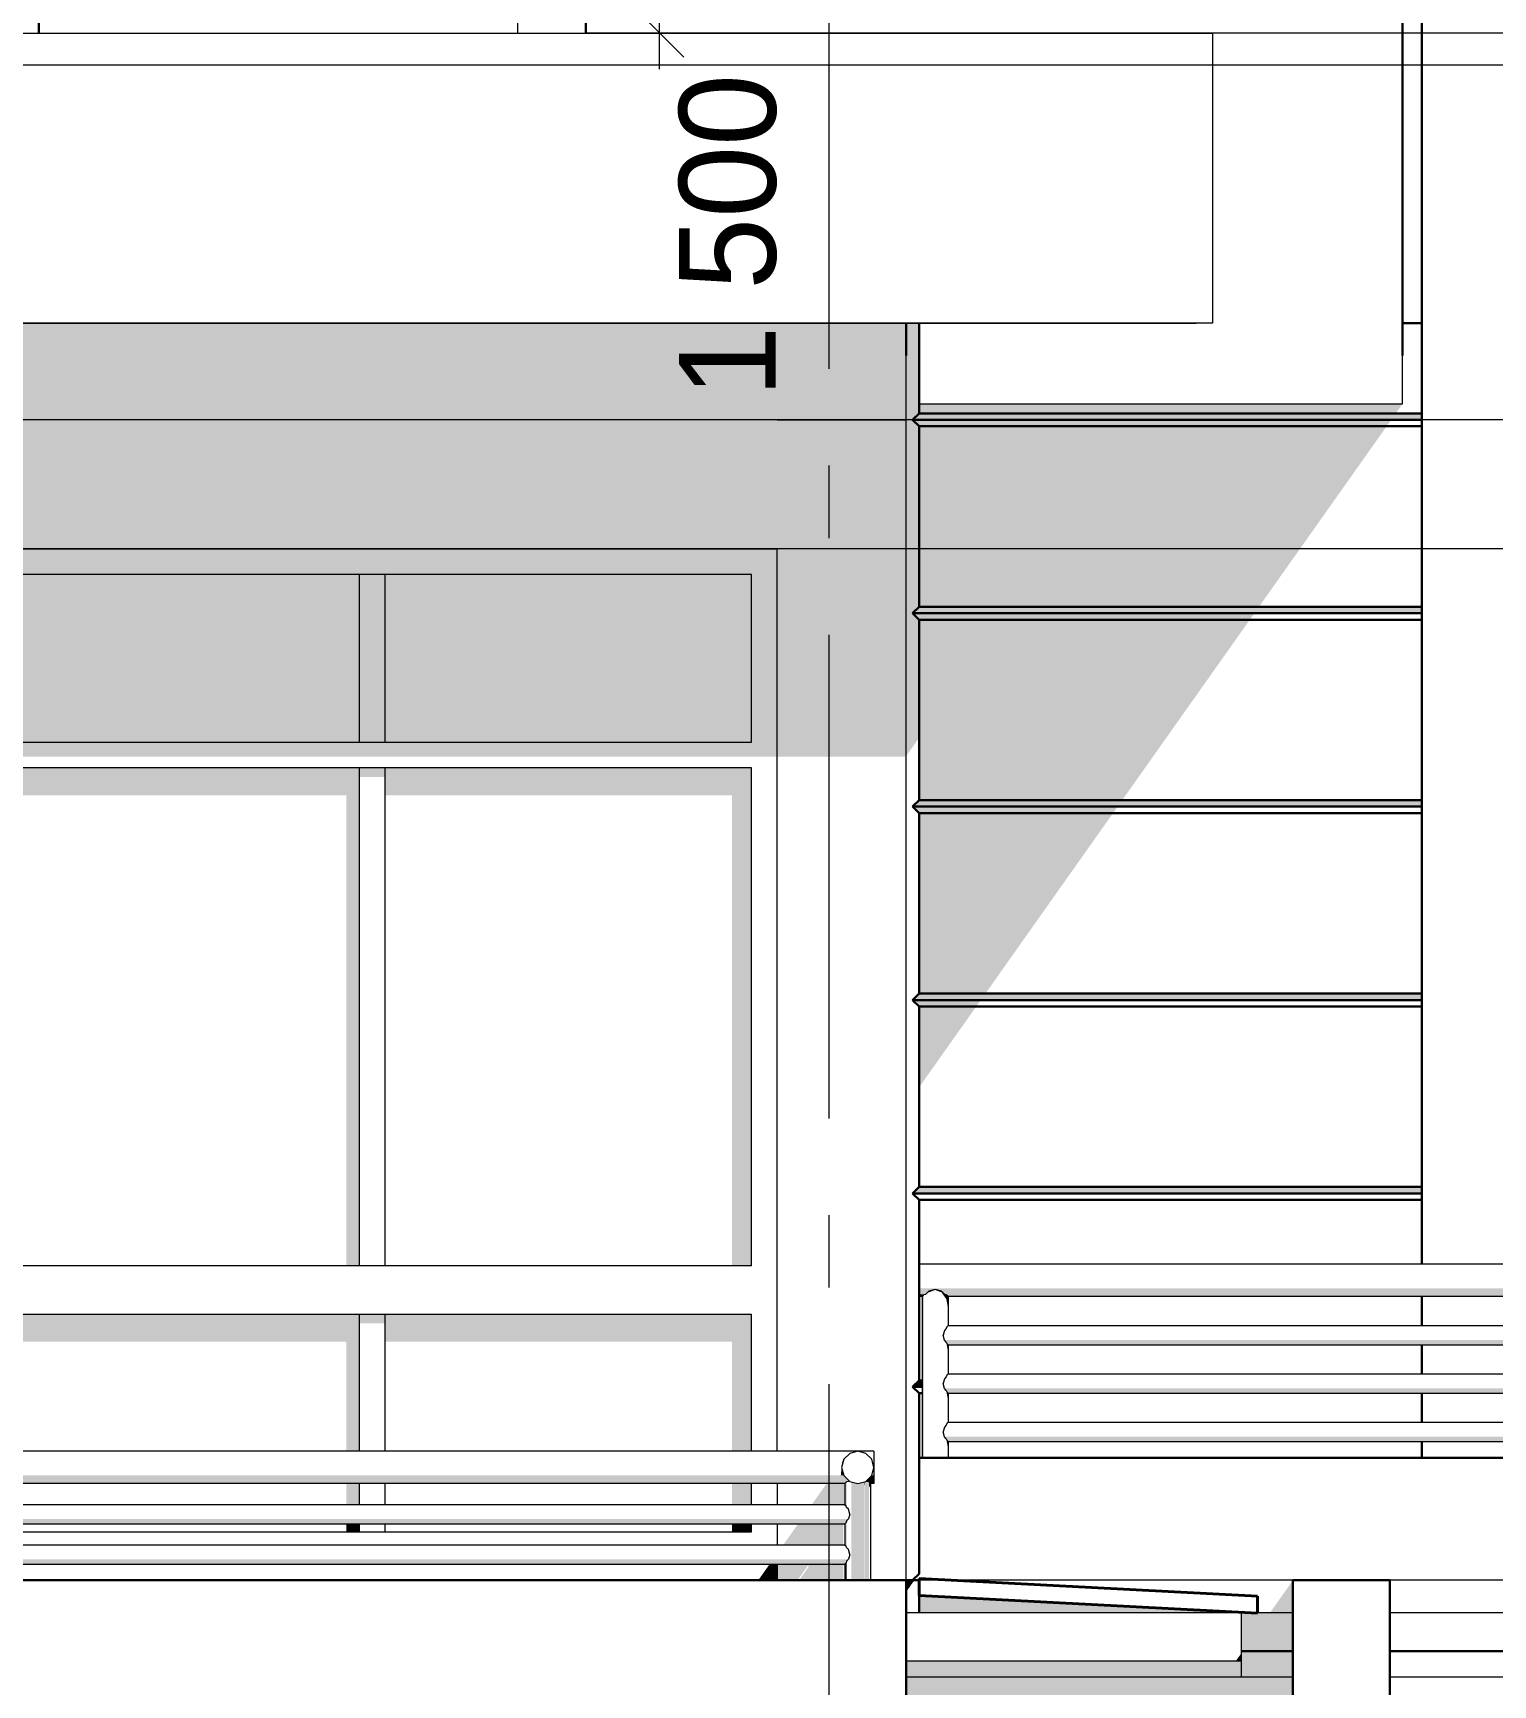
# Model space of a CAD drawing. Extents: x -73780 to 132552, y -11647 to 36957.
# Drawn here: x -47041 to -42513, y -325 to 4800 of the extents above; entities that cross this region are included whole.
import ezdxf

# ---------------------------------------------------------------- set-up
doc = ezdxf.new("R2010")
doc.units = 0
doc.header["$MEASUREMENT"] = 0
doc.linetypes.add('Штрихштриховая', pattern=[2325, 1500, -300, 225, -300])
for name, color, linetype, lineweight in [('0_Ном_пера__1', 7, 'Continuous', 13), ('0_Ном_пера__41', 7, 'Continuous', 30), ('0_Ном_пера__7', 7, 'Continuous', 5), ('Интерьер- Перегородка_Ном_пера__21', 7, 'Continuous', 20), ('Интерьер- Перегородка_Ном_пера__41', 7, 'Continuous', 30), ('Интерьер- Перегородка_Ном_пера__7', 7, 'Continuous', 5), ('Колонны_Ном_пера__21', 7, 'Continuous', 20), ('Колонны_Ном_пера__7', 7, 'Continuous', 5), ('Крыши_Ном_пера__61', 7, 'Continuous', 40), ('Окна ArchiCAD_Ном_пера__1', 7, 'Continuous', 13), ('Окна ArchiCAD_Ном_пера__21', 7, 'Continuous', 20), ('Окна ArchiCAD_Ном_пера__41', 7, 'Continuous', 30), ('Окна ArchiCAD_Ном_пера__7', 7, 'Continuous', 5), ('Перекрытия_Ном_пера__1', 7, 'Continuous', 13), ('Перекрытия_Ном_пера__21', 7, 'Continuous', 20), ('Перекрытия_Ном_пера__7', 7, 'Continuous', 5), ('Стены несущие_Ном_пера__41', 7, 'Continuous', 30), ('Стены несущие_Ном_пера__7', 7, 'Continuous', 5)]:
    doc.layers.add(name, color=color, linetype=linetype, lineweight=lineweight)
doc.layers.add('0_Ном_пера__98', color=7, linetype='Continuous', lineweight=13, true_color=0x001f3e)
doc.layers.add('Перекрытия_Ном_пера__4', color=7, linetype='Continuous', lineweight=20, true_color=0x016515)
for name, color, linetype in [('Интерьер- Перегородка', 7, 'Continuous'), ('Колонны', 7, 'Continuous'), ('Крыши', 7, 'Continuous'), ('Окна ArchiCAD', 7, 'Continuous'), ('Перекрытия', 7, 'Continuous'), ('Стены несущие', 7, 'Continuous')]:
    doc.layers.add(name, color=color, linetype=linetype)
doc.styles.add('СГЕНЕРИР_СТИЛЬ_1', font='GOTHIC.TTF')
doc.styles.add('СГЕНЕРИР_СТИЛЬ_2', font='')
doc.styles.get('СГЕНЕРИР_СТИЛЬ_2').set_extended_font_data('Arial Unicode MS Кириллический')
doc.dimstyles.new('СГЕНЕРИР_СТИЛЬ__2', dxfattribs={"dimtxt": 300, "dimasz": 142.5, "dimexe": 0.18, "dimexo": 0, "dimgap": 0.09, "dimtad": 3, "dimdec": 0, "dimzin": 0, "dimdsep": 46, "dimtxsty": 'СГЕНЕРИР_СТИЛЬ_2', "dimblk": 'ARROWHEAD_6', "dimblk1": 'ARROWHEAD_6', "dimblk2": 'ARROWHEAD_6', "dimcen": 0.09, "dimclrd": 256, "dimclre": 256, "dimclrt": 256, "dimadec": 0, "dimazin": 0, "dimtfac": 1, "dimtdec": 4, "dimtmove": 0, "dimatfit": 3, "dimfxl": 0, "dimtolj": 1, "dimtzin": 0, "dimarcsym": 0})

# ---------------------------------------------------------------- blocks, each defined once
blk = doc.blocks.new('Элемент разреза_213', base_point=(-87179.4, 0))
at = {"layer": 'Окна ArchiCAD_Ном_пера__7', "linetype": 'Continuous'}
for points in [[(-45538.1, 6300), (-47023, 6300), (-47023, 6220), (-45594.6, 6220), (-45538.1, 6220)], [(-47023, 5940), (-46730.7, 5940), (-46730.7, 6220), (-47023, 6220)], [(-46695.4, 5990), (-46638.8, 5990), (-46638.8, 6220), (-46695.4, 6220)], [(-46638.8, 6220), (-46638.8, 5940), (-46183.9, 5940), (-46183.9, 6220)], [(-46092, 6220), (-46148.5, 6220), (-46148.5, 5990), (-46092, 5990)], [(-45637.1, 6220), (-46092, 6220), (-46092, 5940), (-45637.1, 5940)], [(-45594.6, 6220), (-45594.6, 6000), (-45538.1, 6000), (-45538.1, 6220)]]:
    blk.add_hatch(color=256, dxfattribs=at).paths.add_polyline_path(points, flags=0)
at = {"layer": 'Окна ArchiCAD_Ном_пера__1', "linetype": 'Continuous'}
for p, q in [((-45538.1, 6300), (-45538.1, 6220)), ((-45594.6, 6220), (-47023, 6220)), ((-46730.7, 6220), (-46730.7, 4840)), ((-46695.4, 6220), (-46695.4, 4840)), ((-46638.8, 4840), (-46638.8, 6220)), ((-46183.9, 6220), (-46183.9, 4840)), ((-46148.5, 6220), (-46148.5, 4840)), ((-46092, 4840), (-46092, 6220)), ((-45637.1, 6220), (-45637.1, 4840)), ((-45594.6, 4840), (-45594.6, 6220)), ((-45538.1, 6220), (-45538.1, 4840)), ((-47023, 4840), (-45594.6, 4840)), ((-45538.1, 4840), (-45538.1, 4800))]:
    blk.add_line(p, q, dxfattribs=at)
at = {"layer": 'Окна ArchiCAD_Ном_пера__41', "linetype": 'Continuous'}
for p, q in [((-47023, 4800), (-47023, 6300)), ((-47023, 6300), (-45325.9, 6300)), ((-45325.9, 6300), (-45325.9, 4800))]:
    blk.add_line(p, q, dxfattribs=at)
blk = doc.blocks.new('Элемент разреза_254', base_point=(-87179.4, 0))
at = {"layer": 'Окна ArchiCAD_Ном_пера__7', "linetype": 'Continuous'}
for points in [[(-50892.7, 3200), (-50892.7, 3120), (-50812.7, 3120), (-44812.7, 3120), (-44732.7, 3120), (-44732.7, 3200)], [(-50892.7, 3120), (-50892.7, 2555.1), (-50812.7, 2555.1), (-50812.7, 2600), (-50812.7, 3120)], [(-49676.7, 2600), (-49676.7, 3120), (-50812.7, 3120), (-50812.7, 2600)], [(-49596.7, 2600), (-49596.7, 3120), (-49676.7, 3120), (-49676.7, 2600)], [(-48460.7, 2600), (-48460.7, 3120), (-49596.7, 3120), (-49596.7, 2600)], [(-48380.7, 2600), (-48380.7, 3120), (-48460.7, 3120), (-48460.7, 2600)], [(-47244.7, 2600), (-47244.7, 3120), (-48380.7, 3120), (-48380.7, 2600)], [(-47164.7, 2600), (-47164.7, 3120), (-47244.7, 3120), (-47244.7, 2600)], [(-46028.7, 2600), (-46028.7, 3120), (-47164.7, 3120), (-47164.7, 2600)], [(-45948.7, 2600), (-45948.7, 3120), (-46028.7, 3120), (-46028.7, 2600)], [(-44812.7, 2600), (-44812.7, 3120), (-45948.7, 3120), (-45948.7, 2600)], [(-44732.7, 3120), (-44812.7, 3120), (-44812.7, 2600), (-44812.7, 2555.1), (-44732.7, 2555.1)], [(-50812.7, 2600), (-50812.7, 2555.1), (-44812.7, 2555.1), (-44812.7, 2600)], [(-49676.7, 2520), (-50812.7, 2520), (-50812.7, 2435.1), (-49716.7, 2435.1), (-49716.7, 975), (-49676.7, 975)], [(-49676.7, 2520), (-49676.7, 2491.7), (-49596.7, 2491.7), (-49596.7, 2520)], [(-49596.7, 2520), (-49596.7, 2435.1), (-48500.7, 2435.1), (-48500.7, 975), (-48460.7, 975), (-48460.7, 2520)], [(-48460.7, 2520), (-48460.7, 2491.7), (-48380.7, 2491.7), (-48380.7, 2520)], [(-47244.7, 2520), (-48380.7, 2520), (-48380.7, 2435.1), (-47284.7, 2435.1), (-47284.7, 975), (-47244.7, 975)], [(-47244.7, 2520), (-47244.7, 2491.7), (-47164.7, 2491.7), (-47164.7, 2520)], [(-46028.7, 2520), (-47164.7, 2520), (-47164.7, 2435.1), (-46068.7, 2435.1), (-46068.7, 975), (-46028.7, 975)], [(-46028.7, 2520), (-46028.7, 2491.7), (-45948.7, 2491.7), (-45948.7, 2520)], [(-45948.7, 2520), (-45948.7, 2435.1), (-44872.7, 2435.1), (-44872.7, 975), (-44812.7, 975), (-44812.7, 2520)], [(-50812.7, 825), (-50812.7, 740.1), (-49716.7, 740.1), (-49716.7, 400), (-49676.7, 400), (-49676.7, 825)], [(-49676.7, 825), (-49676.7, 796.7), (-49596.7, 796.7), (-49596.7, 825)], [(-48460.7, 825), (-49596.7, 825), (-49596.7, 740.1), (-48500.7, 740.1), (-48500.7, 400), (-48460.7, 400)], [(-48460.7, 825), (-48460.7, 796.7), (-48380.7, 796.7), (-48380.7, 825)], [(-47244.7, 825), (-48380.7, 825), (-48380.7, 740.1), (-47284.7, 740.1), (-47284.7, 400), (-47244.7, 400)], [(-47244.7, 825), (-47244.7, 796.7), (-47164.7, 796.7), (-47164.7, 825)], [(-46028.7, 825), (-47164.7, 825), (-47164.7, 740.1), (-46068.7, 740.1), (-46068.7, 400), (-46028.7, 400)], [(-45948.7, 825), (-46028.7, 825), (-46028.7, 796.7), (-45948.7, 796.7)], [(-45948.7, 825), (-45948.7, 740.1), (-44872.7, 740.1), (-44872.7, 400), (-44812.7, 400), (-44812.7, 825)], [(-49716.7, 235), (-49676.7, 235), (-49676.7, 300), (-49716.7, 300)], [(-48500.7, 235), (-48460.7, 235), (-48460.7, 300), (-48500.7, 300)], [(-47284.7, 235), (-47244.7, 235), (-47244.7, 300), (-47284.7, 300)], [(-46068.7, 235), (-46028.7, 235), (-46028.7, 300), (-46068.7, 300)], [(-44872.7, 235), (-44812.7, 235), (-44812.7, 300), (-44872.7, 300)], [(-49676.7, 175), (-49716.7, 175), (-49716.7, 150), (-49676.7, 150)], [(-48460.7, 175), (-48500.7, 175), (-48500.7, 150), (-48460.7, 150)], [(-47284.7, 150), (-47244.7, 150), (-47244.7, 175), (-47284.7, 175)], [(-46068.7, 150), (-46028.7, 150), (-46028.7, 175), (-46068.7, 175)], [(-44812.7, 175), (-44872.7, 175), (-44872.7, 150), (-44812.7, 150)], [(-44755.8, 50), (-44791.2, 0), (-44732.7, 0), (-44732.7, 50)]]:
    blk.add_hatch(color=256, dxfattribs=at).paths.add_polyline_path(points, flags=0)
at = {"layer": 'Окна ArchiCAD_Ном_пера__1', "linetype": 'Continuous'}
for p, q in [((-50812.7, 3120), (-50812.7, 2600)), ((-44812.7, 3120), (-50812.7, 3120)), ((-49676.7, 3120), (-49676.7, 2600)), ((-49596.7, 2600), (-49596.7, 3120)), ((-48460.7, 3120), (-48460.7, 2600)), ((-48380.7, 2600), (-48380.7, 3120)), ((-47244.7, 3120), (-47244.7, 2600)), ((-47164.7, 2600), (-47164.7, 3120)), ((-46028.7, 3120), (-46028.7, 2600)), ((-45948.7, 2600), (-45948.7, 3120)), ((-44812.7, 2600), (-44812.7, 3120)), ((-50812.7, 2600), (-44812.7, 2600)), ((-50812.7, 2520), (-50812.7, 975)), ((-44812.7, 2520), (-50812.7, 2520)), ((-49676.7, 2520), (-49676.7, 975)), ((-49596.7, 975), (-49596.7, 2520)), ((-48460.7, 2520), (-48460.7, 975)), ((-48380.7, 975), (-48380.7, 2520)), ((-47244.7, 2520), (-47244.7, 975)), ((-47164.7, 975), (-47164.7, 2520)), ((-46028.7, 2520), (-46028.7, 975)), ((-45948.7, 975), (-45948.7, 2520)), ((-44812.7, 975), (-44812.7, 2520)), ((-44812.7, 975), (-50812.7, 975)), ((-50812.7, 825), (-50812.7, 400)), ((-50812.7, 825), (-44812.7, 825)), ((-49676.7, 825), (-49676.7, 400)), ((-49596.7, 400), (-49596.7, 825)), ((-48460.7, 825), (-48460.7, 400)), ((-48380.7, 400), (-48380.7, 825)), ((-47244.7, 825), (-47244.7, 400)), ((-47164.7, 400), (-47164.7, 825)), ((-46028.7, 825), (-46028.7, 400)), ((-45948.7, 400), (-45948.7, 825)), ((-44812.7, 400), (-44812.7, 825)), ((-50892.7, 235), (-50892.7, 300)), ((-50812.7, 300), (-50812.7, 235)), ((-49676.7, 300), (-49676.7, 235)), ((-49596.7, 235), (-49596.7, 300)), ((-48460.7, 300), (-48460.7, 235)), ((-48380.7, 235), (-48380.7, 300)), ((-47244.7, 300), (-47244.7, 235)), ((-47164.7, 235), (-47164.7, 300)), ((-46028.7, 300), (-46028.7, 235)), ((-45948.7, 235), (-45948.7, 300)), ((-44812.7, 235), (-44812.7, 300)), ((-44732.7, 300), (-44732.7, 235)), ((-50892.7, 150), (-50892.7, 175)), ((-50812.7, 175), (-50812.7, 150)), ((-49676.7, 175), (-49676.7, 150)), ((-49596.7, 150), (-49596.7, 175)), ((-48460.7, 175), (-48460.7, 150)), ((-48380.7, 150), (-48380.7, 175)), ((-47244.7, 175), (-47244.7, 150)), ((-47164.7, 150), (-47164.7, 175)), ((-46028.7, 175), (-46028.7, 150)), ((-45948.7, 150), (-45948.7, 175)), ((-44812.7, 150), (-44812.7, 175)), ((-44732.7, 175), (-44732.7, 150)), ((-50892.7, 110), (-50892.7, 150)), ((-50812.7, 150), (-50762.7, 150)), ((-50682.7, 150), (-47642.7, 150)), ((-47562.7, 150), (-44812.7, 150)), ((-44732.7, 150), (-44732.7, 110)), ((-50892.7, 0), (-50892.7, 50)), ((-44732.7, 50), (-44732.7, 0))]:
    blk.add_line(p, q, dxfattribs=at)
at = {"layer": 'Окна ArchiCAD_Ном_пера__21', "linetype": 'Continuous'}
blk.add_line((-50892.7, 3200), (-44732.7, 3200), dxfattribs=at)
blk = doc.blocks.new('Элемент разреза_279', base_point=(-87179.4, 0))
at = {"layer": '0_Ном_пера__7', "linetype": 'Continuous'}
for points in [[(-44455.4, 309), (-44453.1, 306.7), (-44453.1, 306.7), (-44455.4, 309)], [(-44462.8, 295.3), (-44462.7, 295.3), (-44462.7, 305.4), (-44462.8, 305.4)], [(-44448.1, 305.4), (-44453.1, 306.7), (-44453.1, 306.7), (-44448.1, 305.4), (-44448.1, 305.3)], [(-44448.1, 305.4), (-44448.1, 305.3), (-44442.8, 300), (-44442.8, 0), (-44442.7, 0), (-44442.7, 0), (-44442.7, 300)]]:
    blk.add_hatch(color=256, dxfattribs=at).paths.add_polyline_path(points, flags=0)
at = {"layer": '0_Ном_пера__1', "linetype": 'Continuous'}
for p, q in [((-44526, 375), (-44532.7, 350)), ((-44507.7, 393.3), (-44526, 375)), ((-44482.7, 400), (-44507.7, 393.3)), ((-44457.7, 393.3), (-44482.7, 400)), ((-44439.4, 375), (-44457.7, 393.3)), ((-44432.7, 350), (-44439.4, 375)), ((-44532.7, 350), (-44526, 325)), ((-44526, 325), (-44507.7, 306.7)), ((-44457.7, 306.7), (-44439.4, 325)), ((-44439.4, 325), (-44432.7, 350)), ((-44522.7, 300), (-44522.7, 235)), ((-44507.7, 306.7), (-44482.7, 300)), ((-44482.7, 300), (-44457.7, 306.7)), ((-44442.7, 300), (-44442.7, 0)), ((-44522.7, 175), (-44522.7, 110)), ((-44522.7, 50), (-44522.7, 0))]:
    blk.add_line(p, q, dxfattribs=at)
blk = doc.blocks.new('Элемент разреза_281', base_point=(-87179.4, 0))
at = {"layer": '0_Ном_пера__7', "linetype": 'Continuous'}
for points in [[(-44532.7, 350), (-44526, 375), (-44530.9, 368.1)], [(-53815.4, 309), (-53813.1, 306.7), (-50752.4, 306.7), (-50742.7, 316.3), (-50722.7, 321.7), (-50702.7, 316.3), (-50693.1, 306.7), (-47632.4, 306.7), (-47622.7, 316.3), (-47602.7, 321.7), (-47582.7, 316.3), (-47573.1, 306.7), (-44512.4, 306.7), (-44510, 309), (-44526, 325), (-53799.4, 325)], [(-44535.3, 325), (-44526, 325), (-44532.7, 350)], [(-44462.7, 0), (-44448.1, 0), (-44448.1, 305.4), (-44453.1, 306.7), (-44455.4, 309), (-44457.7, 306.7), (-44462.7, 305.4)], [(-44455.4, 309), (-44453.1, 306.7), (-44432.8, 306.7), (-44432.8, 325), (-44439.4, 325)], [(-44512.4, 306.7), (-47573.1, 306.7), (-47568.1, 305.4), (-47562.7, 300), (-44522.8, 300), (-44517.4, 305.4), (-44517.4, 305.4), (-44517.4, 305.4)], [(-44517.4, 305.4), (-44522.8, 300), (-44522.8, 235), (-44518.7, 231), (-44517.4, 226)], [(-44502.8, 279.5), (-44502.7, 279.5), (-44502.7, 0), (-44482.8, 0), (-44482.8, 300), (-44502.8, 305.4)], [(-44482.8, 0), (-44462.8, 0), (-44462.8, 305.4), (-44482.7, 300), (-44482.8, 300)], [(-44453.1, 306.7), (-44448.1, 305.4), (-44442.7, 300), (-44432.8, 300), (-44432.8, 306.7)], [(-44448.1, 305.4), (-44448.1, 295.3), (-44445.9, 288.1), (-44442.8, 288.6), (-44442.8, 300)], [(-44522.8, 235), (-44554, 235), (-44534.7, 234.3), (-44522.4, 231), (-44518.7, 231)], [(-44518.7, 231), (-44522.4, 231), (-44517.4, 226)], [(-47574.1, 190), (-47568.1, 184), (-47566.8, 179), (-44518.7, 179), (-44517.4, 184), (-44511.4, 190)], [(-47562.7, 175), (-44522.8, 175), (-44518.7, 179), (-47566.8, 179)], [(-44522.8, 175), (-44522.8, 110), (-44518.7, 106), (-44517.4, 101), (-44517.4, 184), (-44518.7, 179)], [(-44537.4, 110), (-44522.4, 106), (-44518.7, 106), (-44522.8, 110)], [(-44518.7, 106), (-44522.4, 106), (-44517.4, 101)], [(-47568.1, 59), (-47566.8, 54), (-44518.7, 54), (-44517.4, 59), (-44511.4, 65), (-47574.1, 65)], [(-47562.7, 50), (-44522.8, 50), (-44518.7, 54), (-47566.8, 54)], [(-44518.7, 54), (-44522.8, 50), (-44522.8, 0), (-44517.4, 0), (-44517.4, 59)]]:
    blk.add_hatch(color=256, dxfattribs=at).paths.add_polyline_path(points, flags=0)
at = {"layer": '0_Ном_пера__1', "linetype": 'Continuous'}
for p, q in [((-44432.8, 400), (-53892.7, 400)), ((-44432.8, 400), (-44432.8, 393.3)), ((-44432.8, 393.3), (-44432.8, 375)), ((-44432.8, 375), (-44432.8, 350)), ((-44510.1, 309), (-44512.4, 306.7)), ((-44453.1, 306.7), (-44455.4, 309)), ((-44432.8, 350), (-44432.8, 325)), ((-44432.8, 325), (-44432.8, 306.7)), ((-44522.7, 300), (-47562.8, 300)), ((-44517.4, 305.4), (-44522.8, 300)), ((-44522.8, 300), (-44522.8, 235)), ((-44512.4, 306.7), (-44517.4, 305.4)), ((-44448.1, 305.4), (-44453.1, 306.7)), ((-44442.8, 300), (-44448.1, 305.4)), ((-44442.8, 300), (-44442.8, 0)), ((-44432.8, 300), (-44442.8, 300)), ((-44432.8, 306.7), (-44432.8, 300)), ((-47562.7, 235), (-44522.8, 235)), ((-44518.7, 231), (-44522.8, 235)), ((-44517.4, 226), (-44518.7, 231)), ((-44511.4, 220), (-44517.4, 226)), ((-44507.4, 205), (-44511.4, 220)), ((-47562.7, 175), (-44522.8, 175)), ((-44522.8, 175), (-44518.7, 179)), ((-44522.8, 175), (-44522.8, 110)), ((-44517.4, 184), (-44518.7, 179)), ((-44511.4, 190), (-44517.4, 184)), ((-44507.4, 205), (-44511.4, 190)), ((-47562.7, 110), (-44522.8, 110)), ((-44518.7, 106), (-44522.8, 110)), ((-44517.4, 101), (-44518.7, 106)), ((-44522.8, 50), (-44518.7, 54)), ((-44517.4, 59), (-44518.7, 54)), ((-44511.4, 95), (-44517.4, 101)), ((-44511.4, 65), (-44517.4, 59)), ((-44507.4, 80), (-44511.4, 95)), ((-44507.4, 80), (-44511.4, 65)), ((-47562.7, 50), (-44522.8, 50)), ((-44522.8, 50), (-44522.8, 0))]:
    blk.add_line(p, q, dxfattribs=at)
blk = doc.blocks.new('Элемент разреза_386', base_point=(-87179.4, 0))
at = {"layer": '0_Ном_пера__7', "linetype": 'Continuous'}
for points in [[(-44292.7, 886.7), (-44272.4, 886.7), (-44262.7, 896.3), (-44242.7, 901.7), (-44222.7, 896.3), (-44213.1, 886.7), (-41854, 886.7), (-41844.3, 896.3), (-41824.3, 901.7), (-41804.3, 896.3), (-41794.7, 886.7), (-39435.5, 886.7), (-39425.9, 896.3), (-39405.9, 901.7), (-39385.9, 896.3), (-39376.3, 886.7), (-37017.1, 886.7), (-37007.5, 896.3), (-36987.5, 901.7), (-36967.5, 896.3), (-36957.8, 886.7), (-36937.5, 886.7), (-36937.5, 905), (-44292.7, 905)], [(-44272.4, 886.7), (-44292.7, 886.7), (-44292.7, 880), (-44282.7, 880), (-44277.4, 885.4)], [(-44282.7, 880), (-44282.7, 380), (-44277.4, 380), (-44277.4, 885.4)], [(-44242.7, 901.7), (-44262.7, 896.3), (-44262.7, 892.8), (-44242.7, 900.3)], [(-44222.7, 896.3), (-44242.7, 901.7), (-44242.7, 900.3), (-44222.7, 892.8)], [(-44222.7, 892.8), (-44208.1, 872), (-44208.1, 885.4), (-44213.1, 886.7), (-44222.7, 896.3)], [(-44213.1, 886.7), (-44208.1, 885.4), (-44202.7, 880), (-41864.3, 880), (-41859, 885.4), (-41854, 886.7)], [(-44208.1, 885.4), (-44208.1, 872), (-44202.7, 843.8), (-44202.7, 880)], [(-44208.1, 739), (-44206.7, 734), (-41860.3, 734), (-41859, 739), (-41853, 745), (-44214.1, 745)], [(-44214.1, 745), (-44208.1, 736.5), (-44208.1, 739)], [(-44208.1, 736.5), (-44202.7, 708.3), (-44202.7, 730), (-44206.7, 734), (-44208.1, 739)], [(-44202.7, 730), (-41864.3, 730), (-41860.3, 734), (-44206.7, 734)], [(-44208.1, 589), (-44206.7, 584), (-41860.3, 584), (-41859, 589), (-41853, 595), (-44214.1, 595)], [(-44208.1, 589), (-44214.1, 595), (-44208.1, 586.5)], [(-44208.1, 586.5), (-44202.7, 558.3), (-44202.7, 580), (-44206.7, 584), (-44208.1, 589)], [(-44202.7, 580), (-41864.3, 580), (-41860.3, 584), (-44206.7, 584)], [(-44208.1, 439), (-44206.7, 434), (-41860.3, 434), (-41859, 439), (-41853, 445), (-44214.1, 445)], [(-44208.1, 439), (-44214.1, 445), (-44208.1, 436.5)], [(-44208.1, 439), (-44208.1, 436.5), (-44202.7, 408.3), (-44202.7, 430), (-44206.7, 434)], [(-44202.7, 430), (-41864.3, 430), (-41860.3, 434), (-44206.7, 434)]]:
    blk.add_hatch(color=256, dxfattribs=at).paths.add_polyline_path(points, flags=0)
at = {"layer": '0_Ном_пера__1', "linetype": 'Continuous'}
for p, q in [((-36937.5, 980), (-44292.7, 980)), ((-44282.7, 880), (-44292.7, 880)), ((-44277.4, 885.4), (-44282.7, 880)), ((-44282.7, 880), (-44282.7, 380)), ((-44272.4, 886.7), (-44277.4, 885.4)), ((-44262.7, 896.3), (-44272.4, 886.7)), ((-44242.7, 901.7), (-44262.7, 896.3)), ((-44222.7, 896.3), (-44242.7, 901.7)), ((-44213.1, 886.7), (-44222.7, 896.3)), ((-44208.1, 885.4), (-44213.1, 886.7)), ((-44202.7, 880), (-44208.1, 885.4)), ((-44202.7, 880), (-44202.7, 790)), ((-41864.3, 880), (-44202.7, 880)), ((-44214.1, 775), (-44218.1, 760)), ((-44208.1, 781), (-44214.1, 775)), ((-44206.7, 786), (-44208.1, 781)), ((-44202.7, 790), (-44206.7, 786)), ((-44202.7, 790), (-41864.3, 790)), ((-44214.1, 745), (-44218.1, 760)), ((-44208.1, 739), (-44214.1, 745)), ((-44208.1, 739), (-44206.7, 734)), ((-44202.7, 730), (-44206.7, 734)), ((-44202.7, 730), (-44202.7, 640)), ((-44202.7, 730), (-41864.3, 730)), ((-44214.1, 625), (-44218.1, 610)), ((-44208.1, 631), (-44214.1, 625)), ((-44206.7, 636), (-44208.1, 631)), ((-44202.7, 640), (-44206.7, 636)), ((-44202.7, 640), (-41864.3, 640)), ((-44214.1, 595), (-44218.1, 610)), ((-44208.1, 589), (-44214.1, 595)), ((-44208.1, 589), (-44206.7, 584)), ((-44202.7, 580), (-44206.7, 584)), ((-44202.7, 580), (-44202.7, 490)), ((-44202.7, 580), (-41864.3, 580)), ((-44214.1, 475), (-44218.1, 460)), ((-44208.1, 481), (-44214.1, 475)), ((-44206.7, 486), (-44208.1, 481)), ((-44202.7, 490), (-44206.7, 486)), ((-44202.7, 490), (-41864.3, 490)), ((-44214.1, 445), (-44218.1, 460)), ((-44208.1, 439), (-44214.1, 445)), ((-44208.1, 439), (-44206.7, 434)), ((-44202.7, 430), (-44206.7, 434)), ((-44202.7, 430), (-44202.7, 380)), ((-44202.7, 430), (-41864.3, 430))]:
    blk.add_line(p, q, dxfattribs=at)
blk = doc.blocks.new('Элемент разреза_7', base_point=(-87179.4, 0))
at = {"layer": 'Перекрытия_Ном_пера__21', "linetype": 'Continuous'}
for p, q in [((-42792.7, 3650), (-42792.7, 3800)), ((-44292.7, 3650), (-42792.7, 3650))]:
    blk.add_line(p, q, dxfattribs=at)
blk = doc.blocks.new('Элемент разреза_37', base_point=(-87179.4, 0))
at = {"layer": 'Перекрытия_Ном_пера__7', "linetype": 'Continuous'}
blk.add_hatch(color=256, dxfattribs=at).paths.add_polyline_path([(-54042.7, 3800), (-54042.7, 3600), (-44333, 3600), (-44332.8, 3800)], flags=0)
at = {"layer": 'Перекрытия_Ном_пера__1', "linetype": 'Continuous'}
blk.add_line((-44332.7, 3600), (-44332.7, 3800), dxfattribs=at)
blk = doc.blocks.new('Элемент разреза_65', base_point=(-87179.4, 0))
at = {"layer": 'Перекрытия_Ном_пера__7', "linetype": 'Continuous'}
blk.add_hatch(color=256, dxfattribs=at).paths.add_polyline_path([(-43309.5, -250), (-43292.7, -250), (-43292.7, -226.3)], flags=0)
at = {"layer": 'Перекрытия_Ном_пера__21', "linetype": 'Continuous'}
for p, q in [((-44332.7, -100), (-43292.7, -100)), ((-43292.7, -250), (-43292.7, -100)), ((-44332.7, -250), (-43292.7, -250))]:
    blk.add_line(p, q, dxfattribs=at)
blk = doc.blocks.new('Элемент разреза_66', base_point=(-87179.4, 0))
at = {"layer": 'Перекрытия_Ном_пера__7', "linetype": 'Continuous'}
for points in [[(-43292.7, -250), (-44332.7, -250), (-44332.7, -300), (-43292.7, -300)], [(-43292.7, -300), (-43132.7, -300), (-43132.7, -220), (-43288.3, -220), (-43292.7, -226.3)]]:
    blk.add_hatch(color=256, dxfattribs=at).paths.add_polyline_path(points, flags=0)
at = {"layer": 'Перекрытия_Ном_пера__21', "linetype": 'Continuous'}
for p, q in [((-43242.7, -100), (-43132.7, -100)), ((-42832.7, -100), (-37232.7, -100)), ((-43292.7, -300), (-43292.7, -250)), ((-44332.7, -300), (-43292.7, -300)), ((-43292.7, -300), (-43132.7, -300)), ((-42832.7, -300), (-37232.7, -300))]:
    blk.add_line(p, q, dxfattribs=at)
blk = doc.blocks.new('Элемент разреза_406', base_point=(-87179.4, 0))
at = {"layer": 'Крыши_Ном_пера__61', "linetype": 'Continuous'}
for p, q in [((-44292.7, 5.5), (-43242.7, -49.5)), ((-44292.7, -47.6), (-44292.7, 5.5)), ((-44292.7, -47.6), (-43242.7, -102.6)), ((-43242.7, -102.6), (-43242.7, -49.5))]:
    blk.add_line(p, q, dxfattribs=at)
blk = doc.blocks.new('Элемент разреза_81', base_point=(-87179.4, 0))
at = {"layer": 'Колонны_Ном_пера__7', "linetype": 'Continuous'}
for points in [[(-44732.7, 3600), (-44732.7, 2555.1), (-44333.7, 2555.1), (-44332.7, 2556.5), (-44332.7, 3527.2), (-44333, 3526.8), (-44333, 3600)], [(-44625, 235), (-44522.8, 235), (-44522.8, 300), (-44579.1, 300)], [(-44713.4, 110), (-44527, 110), (-44527, 175), (-44667.4, 175)], [(-44732.7, 0), (-44669.2, 0), (-44636.3, 46.6), (-44636.3, 39.6), (-44664.3, 0), (-44527, 0), (-44527, 50), (-44732.7, 50)]]:
    blk.add_hatch(color=256, dxfattribs=at).paths.add_polyline_path(points, flags=0)
at = {"layer": 'Колонны_Ном_пера__21', "linetype": 'Continuous'}
for p, q in [((-44732.7, 3600), (-44332.7, 3600)), ((-44332.7, 0), (-44332.7, 3600)), ((-44732.7, 3120), (-44732.7, 3200)), ((-44332.7, 3120), (-44332.7, 3200)), ((-44732.7, 400), (-44732.7, 3120)), ((-44332.7, 150), (-44332.7, 3120)), ((-44332.7, 0), (-44332.7, 150))]:
    blk.add_line(p, q, dxfattribs=at)
blk = doc.blocks.new('Элемент разреза_90', base_point=(-87179.4, 0))
at = {"layer": 'Интерьер- Перегородка_Ном_пера__7', "linetype": 'Continuous'}
blk.add_hatch(color=256, dxfattribs=at).paths.add_polyline_path([(-44332.7, 3900), (-44332.7, 3600), (-44332.7, 2556.5), (-44292.7, 2613.1), (-44292.7, 2980), (-44312.7, 3000), (-44292.7, 3020), (-44292.7, 3580), (-44312.7, 3600), (-44292.7, 3620), (-44292.7, 3900)], flags=0)
at = {"layer": 'Интерьер- Перегородка_Ном_пера__41', "linetype": 'Continuous'}
for p, q in [((-44292.7, 3900), (-44292.7, 3620)), ((-44312.7, 3600), (-44292.7, 3620)), ((-44292.7, 3580), (-44312.7, 3600)), ((-44292.7, 3580), (-44292.7, 3020)), ((-44312.7, 3000), (-44292.7, 3020)), ((-44292.7, 2980), (-44312.7, 3000)), ((-44292.7, 2980), (-44292.7, 2420)), ((-44312.7, 2400), (-44292.7, 2420)), ((-44292.7, 2380), (-44312.7, 2400)), ((-44292.7, 2380), (-44292.7, 1820)), ((-44312.7, 1800), (-44292.7, 1820)), ((-44292.7, 1780), (-44312.7, 1800)), ((-44292.7, 1780), (-44292.7, 1220)), ((-44312.7, 1200), (-44292.7, 1220)), ((-44292.7, 1180), (-44312.7, 1200)), ((-44292.7, 1180), (-44292.7, 620)), ((-44312.7, 600), (-44292.7, 620)), ((-44292.7, 580), (-44312.7, 600)), ((-44292.7, 580), (-44292.7, 20)), ((-44312.7, 0), (-44332.7, 0)), ((-44312.7, 0), (-44292.7, 20))]:
    blk.add_line(p, q, dxfattribs=at)
blk = doc.blocks.new('Элемент разреза_92', base_point=(-87179.4, 0))
at = {"layer": 'Интерьер- Перегородка_Ном_пера__7', "linetype": 'Continuous'}
for points in [[(-44292.7, 3620), (-42813.9, 3620), (-42792.7, 3650), (-44292.7, 3650)], [(-44292.7, 3620), (-44312.7, 3600), (-42732.7, 3600), (-42732.7, 3620)], [(-44292.7, 3580), (-42842.2, 3580), (-42830.5, 3596.6), (-42749.3, 3596.6), (-42732.7, 3600), (-44312.7, 3600)], [(-44292.7, 3580), (-44292.7, 3020), (-43238.2, 3020), (-42842.2, 3580)], [(-44292.7, 3020), (-44312.7, 3000), (-42732.7, 3000), (-42732.7, 3020)], [(-44312.7, 3000), (-44292.7, 2980), (-43266.5, 2980), (-43254.8, 2996.6), (-42749.3, 2996.6), (-42732.7, 3000)], [(-44292.7, 2980), (-44292.7, 2420), (-43662.5, 2420), (-43266.5, 2980)], [(-44292.7, 2420), (-44312.7, 2400), (-42732.7, 2400), (-42732.7, 2420)], [(-44292.7, 2380), (-43690.8, 2380), (-43679, 2396.6), (-42749.3, 2396.6), (-42732.7, 2400), (-44312.7, 2400)], [(-44292.7, 2380), (-44292.7, 1820), (-44086.7, 1820), (-43690.8, 2380)], [(-44292.7, 1820), (-44312.7, 1800), (-42732.7, 1800), (-42732.7, 1820)], [(-44292.7, 1780), (-44115, 1780), (-44103.3, 1796.6), (-42749.3, 1796.6), (-42732.7, 1800), (-44312.7, 1800)], [(-44292.7, 1780), (-44292.7, 1528.7), (-44115, 1780)], [(-44292.7, 1220), (-44312.7, 1200), (-42732.7, 1200), (-42732.7, 1220)], [(-44312.7, 1200), (-44309.3, 1196.6), (-42749.3, 1196.6), (-42732.7, 1200)], [(-44312.7, 600), (-44282.7, 600), (-44282.7, 620), (-44292.7, 620)], [(-44312.7, 600), (-44309.3, 596.6), (-44282.7, 596.6), (-44282.7, 600)]]:
    blk.add_hatch(color=256, dxfattribs=at).paths.add_polyline_path(points, flags=0)
at = {"layer": 'Интерьер- Перегородка_Ном_пера__41', "linetype": 'Continuous'}
for p, q in [((-42792.7, 3900), (-42732.7, 3900)), ((-42732.7, 3620), (-42732.7, 3900)), ((-44312.7, 3600), (-42732.7, 3600)), ((-44292.7, 3620), (-42732.7, 3620)), ((-42732.7, 3600), (-42732.7, 3620)), ((-42732.7, 3580), (-42732.7, 3600)), ((-44292.7, 3580), (-42732.7, 3580)), ((-42732.7, 3020), (-42732.7, 3580)), ((-44312.7, 3000), (-42732.7, 3000)), ((-44292.7, 3020), (-42732.7, 3020)), ((-44292.7, 2980), (-42732.7, 2980)), ((-42732.7, 3000), (-42732.7, 3020)), ((-42732.7, 2980), (-42732.7, 3000)), ((-42732.7, 2420), (-42732.7, 2980)), ((-44292.7, 2420), (-42732.7, 2420)), ((-42732.7, 2400), (-42732.7, 2420)), ((-44312.7, 2400), (-42732.7, 2400)), ((-44292.7, 2380), (-42732.7, 2380)), ((-42732.7, 2380), (-42732.7, 2400)), ((-42732.7, 1820), (-42732.7, 2380)), ((-44312.7, 1800), (-42732.7, 1800)), ((-44292.7, 1820), (-42732.7, 1820)), ((-42732.7, 1800), (-42732.7, 1820)), ((-42732.7, 1780), (-42732.7, 1800)), ((-44292.7, 1780), (-42732.7, 1780)), ((-42732.7, 1220), (-42732.7, 1780)), ((-44312.7, 1200), (-42732.7, 1200)), ((-44292.7, 1220), (-42732.7, 1220)), ((-44292.7, 1180), (-42732.7, 1180)), ((-42732.7, 1200), (-42732.7, 1220)), ((-42732.7, 1180), (-42732.7, 1200)), ((-42732.7, 980), (-42732.7, 1180)), ((-42732.7, 790), (-42732.7, 880)), ((-42732.7, 640), (-42732.7, 730)), ((-44292.7, 620), (-44282.7, 620)), ((-44312.7, 600), (-44282.7, 600)), ((-44292.7, 580), (-44282.7, 580)), ((-42732.7, 490), (-42732.7, 580)), ((-42732.7, 380), (-42732.7, 430))]:
    blk.add_line(p, q, dxfattribs=at)
blk = doc.blocks.new('Элемент разреза_286', base_point=(-87179.4, 0))
at = {"layer": '0_Ном_пера__7', "linetype": 'Continuous'}
blk.add_hatch(color=256, dxfattribs=at).paths.add_polyline_path([(-44292.7, 5000), (-43959.5, 5000), (-42792.7, 6650), (-44292.7, 6650)], flags=0)
at = {"layer": '0_Ном_пера__41', "linetype": 'Continuous'}
blk.add_line((-42732.7, 3900), (-42732.7, 6900), dxfattribs=at)
blk = doc.blocks.new('Элемент разреза_101', base_point=(-87179.4, 0))
at = {"layer": '0_Ном_пера__41', "linetype": 'Continuous'}
for p, q in [((-44292.7, 5000), (-42792.7, 5000)), ((-42792.7, 5000), (-42792.7, 3800))]:
    blk.add_line(p, q, dxfattribs=at)
blk = doc.blocks.new('Элемент разреза_291', base_point=(-87179.4, 0))
at = {"layer": 'Стены несущие_Ном_пера__7', "linetype": 'Continuous'}
for points in [[(-44332.7, -36.6), (-44306.9, 0), (-44332.7, 0)], [(-44332.7, -437.9), (-43132.7, -450), (-43132.7, -300), (-43292.7, -300), (-44332.7, -300)]]:
    blk.add_hatch(color=256, dxfattribs=at).paths.add_polyline_path(points, flags=0)
at = {"layer": 'Стены несущие_Ном_пера__41', "linetype": 'Continuous'}
for p, q in [((-44332.7, 0), (-44332.7, -100)), ((-44332.7, -300), (-44332.7, -437.9))]:
    blk.add_line(p, q, dxfattribs=at)
blk = doc.blocks.new('Элемент разреза_182', base_point=(-87179.4, 0))
at = {"layer": 'Интерьер- Перегородка_Ном_пера__7', "linetype": 'Continuous'}
blk.add_hatch(color=256, dxfattribs=at).paths.add_polyline_path([(-50892.7, 3600), (-50892.7, 3200), (-44732.7, 3200), (-44732.7, 3600)], flags=0)
at = {"layer": 'Интерьер- Перегородка_Ном_пера__21', "linetype": 'Continuous'}
blk.add_line((-44732.7, 3600), (-50892.7, 3600), dxfattribs=at)
blk = doc.blocks.new('Элемент разреза_183', base_point=(-87179.4, 0))
at = {"layer": 'Стены несущие_Ном_пера__41', "linetype": 'Continuous'}
for p, q in [((-42832.7, 0), (-43132.7, 0)), ((-43132.7, 0), (-43132.7, -450)), ((-42832.7, 0), (-42832.7, -450))]:
    blk.add_line(p, q, dxfattribs=at)
blk = doc.blocks.new('Элемент разреза_186', base_point=(-87179.4, 0))
at = {"layer": 'Стены несущие_Ном_пера__41', "linetype": 'Continuous'}
for q in [(-53906.6, 0), (-44332.7, -437.9)]:
    blk.add_line((-44332.7, 0), q, dxfattribs=at)
blk = doc.blocks.new('Элемент разреза_187', base_point=(-87179.4, 0))
at = {"layer": '0_Ном_пера__7', "linetype": 'Continuous'}
blk.add_hatch(color=256, dxfattribs=at).paths.add_polyline_path([(-54042.7, 3800), (-44332.8, 3800), (-44332.7, 3900), (-54042.7, 3900)], flags=0)
at = {"layer": '0_Ном_пера__41', "linetype": 'Continuous'}
blk.add_line((-44332.7, 3900), (-44332.7, 3800), dxfattribs=at)
blk = doc.blocks.new('Элемент разреза_201', base_point=(-87179.4, 0))
at = {"layer": 'Интерьер- Перегородка_Ном_пера__7', "linetype": 'Continuous'}
for points in [[(-44312.7, 0), (-44306.9, 0), (-44292.7, 20)], [(-44292.7, 5.5), (-44296.6, 0), (-44292.7, 0)], [(-43292.7, -100), (-43292.7, -220), (-43132.7, -220), (-43132.7, 0), (-43203.4, -100), (-43242.7, -100), (-43242.7, -102.6)], [(-44292.7, -100), (-43292.7, -100), (-44292.7, -47.6)]]:
    blk.add_hatch(color=256, dxfattribs=at).paths.add_polyline_path(points, flags=0)
at = {"layer": 'Интерьер- Перегородка_Ном_пера__41', "linetype": 'Continuous'}
for p, q in [((-44292.7, 380), (-36932, 380)), ((-44292.7, 0), (-44312.7, 0)), ((-44292.7, -100), (-44292.7, -47.6)), ((-43132.7, -220), (-43292.7, -220)), ((-37232.7, -220), (-42832.7, -220))]:
    blk.add_line(p, q, dxfattribs=at)
blk = doc.blocks.new('Элемент разреза_393', base_point=(-87179.4, 0))
at = {"layer": 'Интерьер- Перегородка_Ном_пера__21', "linetype": 'Continuous'}
for p, q in [((-68492.7, 4800), (-43382.7, 4800)), ((-43382.7, 4800), (-43382.7, 3900)), ((-43382.7, 3900), (-68492.7, 3900))]:
    blk.add_line(p, q, dxfattribs=at)
blk = doc.blocks.new('Элемент разреза_409', base_point=(-87179.4, 0))
at = {"layer": 'Перекрытия_Ном_пера__21', "linetype": 'Continuous'}
blk.add_line((-68442.7, 3900), (-43432.7, 3900), dxfattribs=at)
blk = doc.blocks.new('Линейный размер_4', base_point=(-33826, -426.5))
at = {"layer": '0_Ном_пера__98', "linetype": 'Continuous'}
for p, q in [((-33826, 4800), (-45325.9, 4800)), ((-33826, 3200), (-44732.7, 3200)), ((-33826, 0), (-42832.7, 0))]:
    blk.add_line(p, q, dxfattribs=at)
blk = doc.blocks.new('*D435', base_point=(-87179.4, 0))
at = {"layer": '0_Ном_пера__98', "linetype": 'Continuous'}
for p, q in [((-41875.8, 3375), (-41725.8, 3225)), ((-41800.8, 0), (-41800.8, 3300)), ((-41875.8, 75), (-41725.8, -75)), ((-41660.2, 0), (-41941.5, 0)), ((-41800.8, -112.5), (-41800.8, 0))]:
    blk.add_line(p, q, dxfattribs=at)
at = {"layer": '0_Ном_пера__98', "char_height": 300, "attachment_point": 1, "rotation": 90, "style": 'СГЕНЕРИР_СТИЛЬ_1'}
for s, insert in [('{350}', (-41740.8, 2521.9)), ('{3\xa0300}', (-41740.8, 770.5))]:
    blk.add_mtext(s, dxfattribs=dict(at, insert=insert))
blk = doc.blocks.new('ARROWHEAD_6')
at = {"linetype": 'Continuous'}
for p, q in [((-0.5, -0.5), (0.5, 0.5)), ((0, 0), (-1, 0))]:
    blk.add_line(p, q, dxfattribs=at)
blk = doc.blocks.new('*D436', base_point=(-87179.4, 0))
at = {"layer": '0_Ном_пера__98', "linetype": 'Continuous'}
for p, q in [((-41875.8, 3725), (-41725.8, 3575)), ((-41660.2, 3650), (-41941.5, 3650)), ((-41800.8, 3300), (-41800.8, 3650)), ((-41875.8, 3375), (-41725.8, 3225)), ((-41660.2, 3300), (-41941.5, 3300)), ((-41800.8, 0), (-41800.8, 3300))]:
    blk.add_line(p, q, dxfattribs=at)
blk = doc.blocks.new('*D437', base_point=(-87179.4, 0))
at = {"layer": '0_Ном_пера__98', "linetype": 'Continuous'}
for p, q in [((-41875.8, 5075), (-41725.8, 4925)), ((-41660.2, 5000), (-41941.5, 5000)), ((-41800.8, 3650), (-41800.8, 5000)), ((-41875.8, 3725), (-41725.8, 3575)), ((-41660.2, 3650), (-41941.5, 3650))]:
    blk.add_line(p, q, dxfattribs=at)
at = {"layer": '0_Ном_пера__98', "insert": (-41740.8, 3797), "char_height": 300, "attachment_point": 1, "rotation": 90, "style": 'СГЕНЕРИР_СТИЛЬ_1'}
blk.add_mtext('{1\xa0350}', dxfattribs=at)
blk = doc.blocks.new('*D438', base_point=(-87179.4, 0))
at = {"layer": '0_Ном_пера__98', "linetype": 'Continuous'}
for p, q in [((-41875.8, 6725), (-41725.8, 6575)), ((-41660.2, 6650), (-41941.5, 6650)), ((-41800.8, 5000), (-41800.8, 6650)), ((-41875.8, 5075), (-41725.8, 4925)), ((-41660.2, 5000), (-41941.5, 5000))]:
    blk.add_line(p, q, dxfattribs=at)
at = {"layer": '0_Ном_пера__98', "insert": (-41740.8, 5297), "char_height": 300, "attachment_point": 1, "rotation": 90, "style": 'СГЕНЕРИР_СТИЛЬ_1'}
blk.add_mtext('{1\xa0650}', dxfattribs=at)
blk = doc.blocks.new('*D457', base_point=(-87179.4, 0))
at = {"layer": '0_Ном_пера__98', "linetype": 'Continuous'}
for p, q in [((-48749.3, 3200), (-48749.3, 3600)), ((-48824.3, 3275), (-48674.3, 3125)), ((109583.5, 3200), (-48889.9, 3200)), ((-48749.3, 0), (-48749.3, 3200)), ((-48824.3, 75), (-48674.3, -75)), ((108947.7, 0), (-48889.9, 0)), ((-48749.3, -112.5), (-48749.3, 0))]:
    blk.add_line(p, q, dxfattribs=at)
at = {"layer": '0_Ном_пера__98', "char_height": 300, "attachment_point": 1, "rotation": 90, "style": 'СГЕНЕРИР_СТИЛЬ_1'}
for s, insert in [('{400}', (-48689.3, 2421.9)), ('{3\xa0200}', (-48689.3, 720.5))]:
    blk.add_mtext(s, dxfattribs=dict(at, insert=insert))
blk = doc.blocks.new('*D458', base_point=(-87179.4, 0))
at = {"layer": '0_Ном_пера__98', "linetype": 'Continuous'}
for p, q in [((-48749.3, 3600), (-48749.3, 4700)), ((-48824.3, 3675), (-48674.3, 3525)), ((109510.1, 3600), (-48889.9, 3600)), ((-48749.3, 3200), (-48749.3, 3600)), ((-48824.3, 3275), (-48674.3, 3125))]:
    blk.add_line(p, q, dxfattribs=at)
at = {"layer": '0_Ном_пера__98', "insert": (-48344.3, 3494), "char_height": 300, "attachment_point": 1, "rotation": 90, "style": 'СГЕНЕРИР_СТИЛЬ_1'}
blk.add_mtext('{1\xa0100}', dxfattribs=at)
blk = doc.blocks.new('*D459', base_point=(-87179.4, 0))
at = {"layer": '0_Ном_пера__98', "linetype": 'Continuous'}
for p, q in [((-48824.3, 4775), (-48674.3, 4625)), ((109449, 4700), (-48889.9, 4700)), ((-48749.3, 3600), (-48749.3, 4700)), ((-48824.3, 3675), (-48674.3, 3525))]:
    blk.add_line(p, q, dxfattribs=at)
blk = doc.blocks.new('*D460', base_point=(-87179.4, 0))
at = {"layer": '0_Ном_пера__98', "linetype": 'Continuous'}
for p, q in [((-48824.3, 4875), (-48674.3, 4725)), ((-48824.3, 4775), (-48674.3, 4625)), ((-48749.3, 4700), (-48749.3, 4800)), ((109449, 4700), (-48889.9, 4700))]:
    blk.add_line(p, q, dxfattribs=at)
blk = doc.blocks.new('*D476', base_point=(-87179.4, 0))
at = {"layer": '0_Ном_пера__98', "linetype": 'Continuous'}
for p, q in [((-45172.1, 6375), (-45022.1, 6225)), ((-45097.1, 4800), (-45097.1, 6300)), ((-45172.1, 4875), (-45022.1, 4725)), ((-44956.5, 4800), (-45325.9, 4800)), ((-45097.1, 4687.5), (-45097.1, 4800))]:
    blk.add_line(p, q, dxfattribs=at)
at = {"layer": '0_Ном_пера__98', "char_height": 300, "attachment_point": 1, "rotation": 90, "style": 'СГЕНЕРИР_СТИЛЬ_1'}
for s, insert in [('{600}', (-45037.1, 5521.9)), ('{1\xa0500}', (-45037.1, 3669))]:
    blk.add_mtext(s, dxfattribs=dict(at, insert=insert))
blk = doc.blocks.new('Линия_1', base_point=(-44572.7, 5257.8))
at = {"layer": 'Перекрытия_Ном_пера__4', "linetype": 'Штрихштриховая'}
blk.add_line((-44572.7, 5257.8), (-44572.7, -1800.6), dxfattribs=at)

msp = doc.modelspace()

# ---------------------------------------------------------------- block references
at = {"linetype": 'Continuous'}
msp.add_blockref('Линейный размер_4', (-33826, -426.5), dxfattribs=at)
for name in ['Элемент разреза_286', 'Элемент разреза_101', 'Элемент разреза_187', 'Элемент разреза_386', 'Элемент разреза_281', 'Элемент разреза_279']:
    msp.add_blockref(name, (-87179.4, 0))
at = {"layer": 'Интерьер- Перегородка'}
for name in ['Элемент разреза_393', 'Элемент разреза_90', 'Элемент разреза_92', 'Элемент разреза_182', 'Элемент разреза_201']:
    msp.add_blockref(name, (-87179.4, 0), dxfattribs=at)
at = {"layer": 'Колонны'}
msp.add_blockref('Элемент разреза_81', (-87179.4, 0), dxfattribs=at)
at = {"layer": 'Крыши'}
msp.add_blockref('Элемент разреза_406', (-87179.4, 0), dxfattribs=at)
at = {"layer": 'Окна ArchiCAD'}
for name in ['Элемент разреза_213', 'Элемент разреза_254']:
    msp.add_blockref(name, (-87179.4, 0), dxfattribs=at)
at = {"layer": 'Перекрытия', "linetype": 'Штрихштриховая'}
msp.add_blockref('Линия_1', (-44572.7, 5257.8), dxfattribs=at)
at = {"layer": 'Перекрытия'}
for name in ['Элемент разреза_409', 'Элемент разреза_37', 'Элемент разреза_7', 'Элемент разреза_65', 'Элемент разреза_66']:
    msp.add_blockref(name, (-87179.4, 0), dxfattribs=at)
at = {"layer": 'Стены несущие'}
for name in ['Элемент разреза_186', 'Элемент разреза_291', 'Элемент разреза_183']:
    msp.add_blockref(name, (-87179.4, 0), dxfattribs=at)

# ---------------------------------------------------------------- dimensions: what is measured, and where the dimension line sits
at = {"linetype": 'Continuous'}
for base, p1, p2, picture, middle in [((-41800.8, 0), (-54042.7, 5000), (102980.6, 6650), '*D438', (-41590.8, 5811.3)), ((-45097.1, 4800), (-45325.9, 4800), (-45325.9, 6300), '*D476', (-44887.1, 4183.3)), ((-48749.3, 0), (109449, 4700), (-49217.4, 4800), '*D460', (-48194.3, 5187.4)), ((-41800.8, 0), (-54042.7, 3650), (-54042.7, 5000), '*D437', (-41590.8, 4311.3)), ((-48749.3, 0), (109510.1, 3600), (109449, 4700), '*D459', (-48194.3, 4008.3)), ((-48749.3, 0), (109583.5, 3200), (109510.1, 3600), '*D458', (-48539.3, 2759.3)), ((-41800.8, 0), (-55362.7, 3300), (-54042.7, 3650), '*D436', (-41590.8, 2859.3)), ((-48749.3, 0), (108947.7, 0), (109583.5, 3200), '*D457', (-48539.3, 1234.8)), ((-41800.8, 0), (-55362.7, 0), (-55362.7, 3300), '*D435', (-41590.8, 1284.8))]:
    dim = msp.add_linear_dim(base=base, p1=p1, p2=p2, angle=90, dimstyle='СГЕНЕРИР_СТИЛЬ__2', dxfattribs=at)
    dim.commit()
    dim.dimension.update_dxf_attribs({"geometry": picture, "text_midpoint": middle})

doc.saveas('drawing.dxf')
